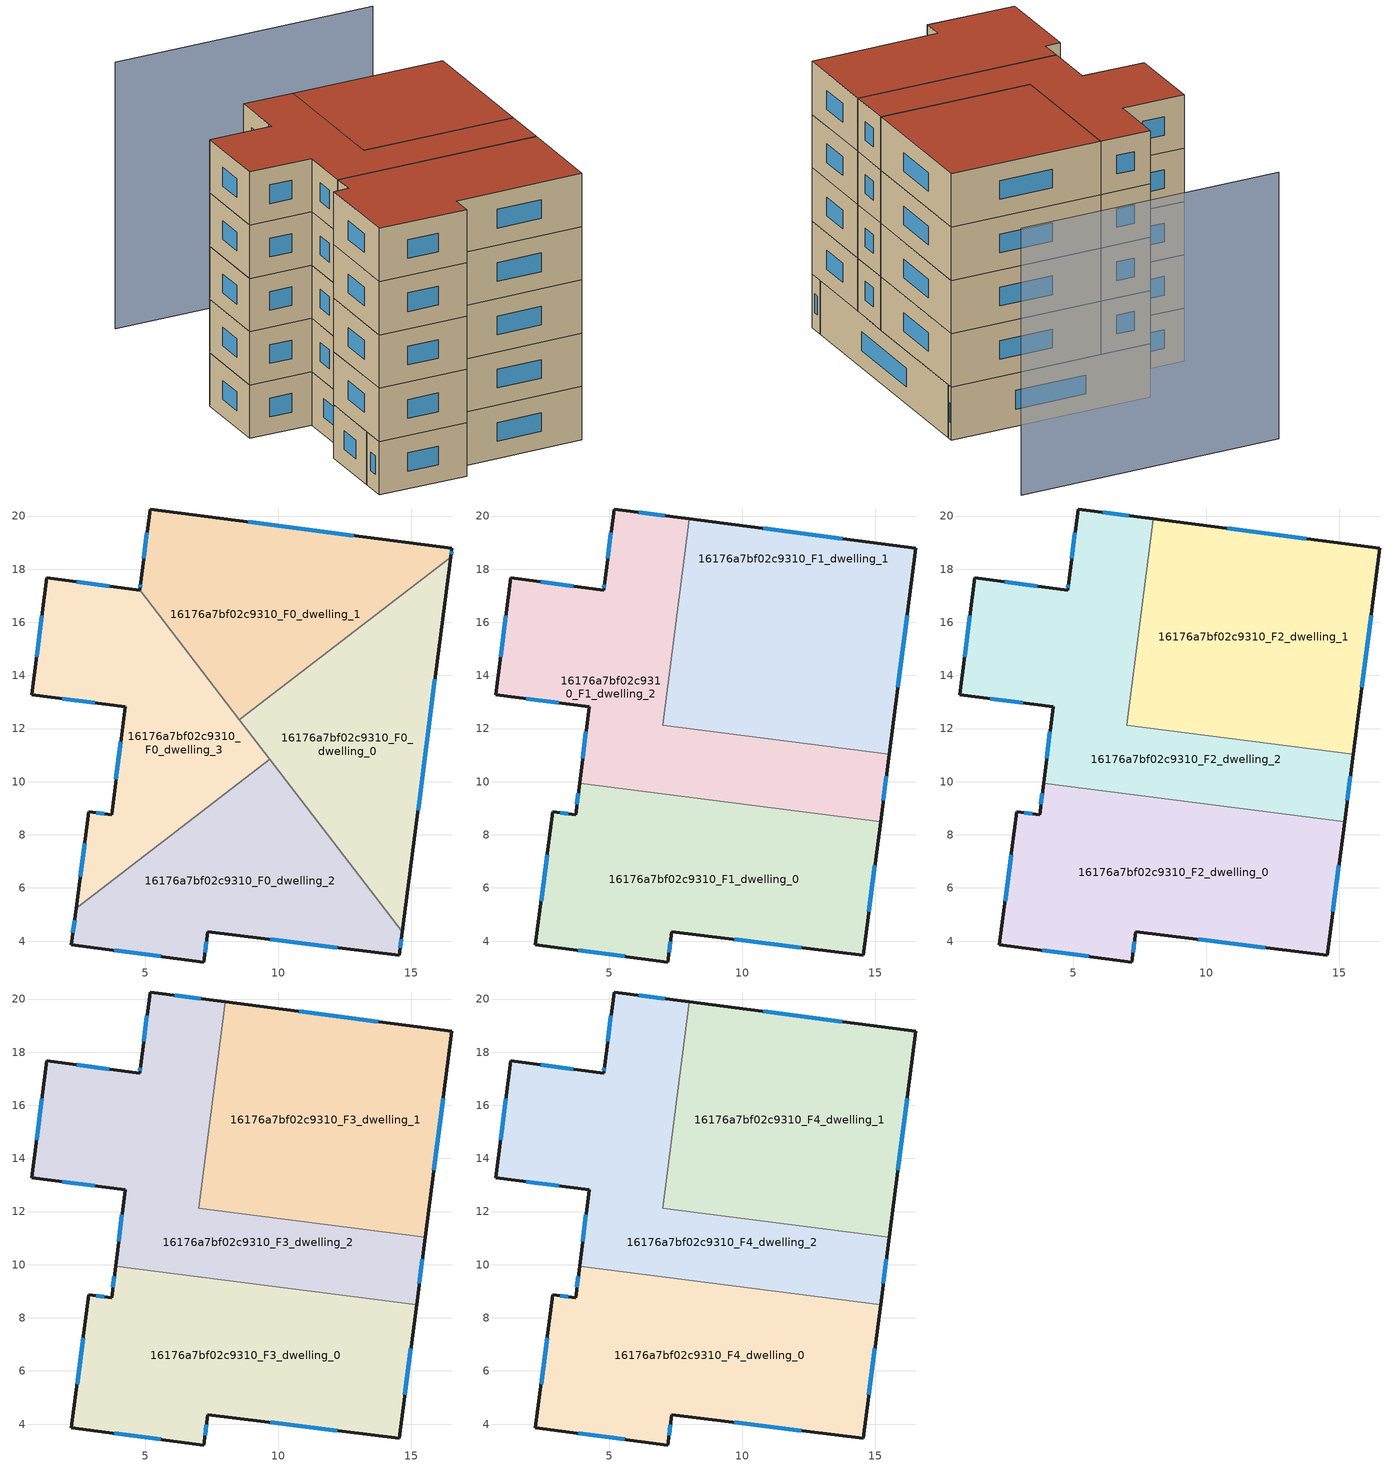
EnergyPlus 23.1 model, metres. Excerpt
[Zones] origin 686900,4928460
16176a7bf02c9310_F0_dwelling_0
 floor ground (EU_floor_Construction): 16.49,18.44 14.67,4.35 8.54,12.33 z0
 wall outside (EU_wall_Construction): 14.67,4.35 16.49,18.44 z0:3
 wall to 16176a7bf02c9310_F0_dwelling_1 (EU_wall_Construction): 16.49,18.44 8.54,12.33 z0:3
 wall to 16176a7bf02c9310_F0_dwelling_2 (EU_wall_Construction): 9.68,10.84 14.67,4.35 z0:3
 wall to 16176a7bf02c9310_F0_dwelling_3 (EU_wall_Construction): 8.54,12.33 9.68,10.84 z0:3
 window (EU_Window_Construction): 15.26,8.93 15.9,13.86 z0.98:2.02
 ceiling adiabatic (EU_roof_Construction): 14.67,4.35 15.2,8.48 11.09,9.02 z3
16176a7bf02c9310_F0_dwelling_1
 floor ground (EU_floor_Construction): 16.54,18.78 16.49,18.44 8.54,12.33 4.79,17.22 4.81,17.5 5.18,20.26 z0
 wall outside (EU_wall_Construction): 16.49,18.44 16.54,18.78 5.18,20.26 4.81,17.5 4.79,17.22 z0:3
 wall to 16176a7bf02c9310_F0_dwelling_3 (EU_wall_Construction): 4.79,17.22 8.54,12.33 z0:3
 window (EU_Window_Construction): 4.81,17.41 4.8,17.31 / 5.06,19.37 4.93,18.4 / 12.84,19.26 8.87,19.78 / 16.51,18.55 16.52,18.67 z0.98:2.02
16176a7bf02c9310_F0_dwelling_2
 floor ground (EU_floor_Construction): 9.69,10.84 14.67,4.35 14.56,3.47 7.34,4.34 7.19,3.21 2.21,3.86 2.39,5.24 z0
 wall outside (EU_wall_Construction): 2.39,5.24 2.21,3.86 7.19,3.21 7.34,4.34 14.56,3.47 14.67,4.35 z0:3
 wall to 16176a7bf02c9310_F0_dwelling_3 (EU_wall_Construction): 9.69,10.84 2.39,5.24 z0:3
 window (EU_Window_Construction): 2.34,4.79 2.27,4.31 / 14.59,3.76 14.63,4.07 / 9.69,4.06 12.21,3.76 / 7.24,3.58 7.3,3.98 / 3.83,3.65 5.58,3.43 z0.98:2.02
16176a7bf02c9310_F0_dwelling_3
 floor ground (EU_floor_Construction): 4.79,17.22 9.69,10.84 2.39,5.24 2.86,8.87 3.72,8.76 4.23,12.82 0.71,13.27 1.29,17.67 4.79,17.2 z0
 wall outside (EU_wall_Construction): 4.79,17.2 1.29,17.67 0.71,13.27 4.23,12.82 3.72,8.76 2.86,8.87 2.39,5.24 / 4.79,17.2 4.79,17.22 z0:3
 window (EU_Window_Construction): 1.86,13.13 3.09,12.97 / 1.1,16.24 0.9,14.7 / 3.65,17.36 2.42,17.52 / 2.71,7.69 2.55,6.42 / 3.45,8.8 3.14,8.84 / 4.07,11.5 3.89,10.08 z0.98:2.02
16176a7bf02c9310_F1_dwelling_0
 floor to 16176a7bf02c9310_F0_dwelling_2 (EU_floor_Construction): 11.09,9.02 14.67,4.35 14.56,3.47 7.34,4.34 7.19,3.21 2.21,3.86 2.39,5.24 7.86,9.43 z3
 floor to 16176a7bf02c9310_F0_dwelling_3 (EU_floor_Construction): 7.86,9.43 2.39,5.24 2.86,8.87 3.72,8.76 3.87,9.95 z3
 floor adiabatic (EU_floor_Construction): 15.2,8.48 14.67,4.35 11.09,9.02 z3
 wall outside (EU_wall_Construction): 3.87,9.95 3.72,8.76 2.86,8.87 2.21,3.86 7.19,3.21 7.34,4.34 14.56,3.47 15.2,8.48 z3:6
 wall to 16176a7bf02c9310_F1_dwelling_2 (EU_wall_Construction): 15.2,8.48 3.87,9.95 z3:6
 window (EU_Window_Construction): 7.24,3.58 7.3,3.98 / 3.83,3.65 5.58,3.43 / 2.65,7.24 2.43,5.49 / 3.45,8.8 3.14,8.84 / 3.83,9.56 3.77,9.15 / 14.77,5.1 14.99,6.85 / 9.69,4.06 12.21,3.76 z3.98:5.02
16176a7bf02c9310_F1_dwelling_1
 floor to 16176a7bf02c9310_F0_dwelling_0 (EU_floor_Construction): 16.49,18.44 15.53,11.03 8.88,11.89 8.54,12.33 z3
 floor to 16176a7bf02c9310_F0_dwelling_1 (EU_floor_Construction): 16.54,18.78 16.49,18.44 8.54,12.33 7.25,14.01 8.01,19.89 z3
 floor to 16176a7bf02c9310_F0_dwelling_3 (EU_floor_Construction): 7.25,14.01 8.88,11.89 7.01,12.13 z3
 wall outside (EU_wall_Construction): 15.53,11.03 16.54,18.78 8.01,19.89 z3:6
 wall to 16176a7bf02c9310_F1_dwelling_2 (EU_wall_Construction): 8.01,19.89 7.01,12.13 15.53,11.03 z3:6
 window (EU_Window_Construction): 15.86,13.55 16.21,16.26 / 13.76,19.14 10.78,19.53 z3.98:5.02
16176a7bf02c9310_F1_dwelling_2
 floor to 16176a7bf02c9310_F0_dwelling_1 (EU_floor_Construction): 8.01,19.89 7.25,14.01 4.79,17.22 4.81,17.5 5.18,20.26 z3
 floor to 16176a7bf02c9310_F0_dwelling_3 (EU_floor_Construction): 7.25,14.01 7.01,12.13 8.88,11.89 9.69,10.84 7.86,9.43 3.87,9.95 4.23,12.82 0.71,13.27 1.29,17.67 4.79,17.2 4.79,17.22 z3
 floor to 16176a7bf02c9310_F0_dwelling_2 (EU_floor_Construction): 9.69,10.84 11.09,9.02 7.86,9.43 z3
 floor to 16176a7bf02c9310_F0_dwelling_0 (EU_floor_Construction): 15.53,11.03 15.2,8.48 11.09,9.02 8.88,11.89 z3
 wall outside (EU_wall_Construction): 8.01,19.89 5.18,20.26 4.81,17.5 4.79,17.2 1.29,17.67 0.71,13.27 4.23,12.82 3.87,9.95 / 15.2,8.48 15.53,11.03 z3:6
 window (EU_Window_Construction): 4.12,11.89 3.99,10.88 / 1.86,13.13 3.09,12.97 / 1.1,16.24 0.9,14.7 / 3.65,17.36 2.42,17.52 / 4.81,17.41 4.79,17.3 / 5.06,19.37 4.93,18.4 / 7.09,20.01 6.1,20.14 / 15.31,9.31 15.43,10.2 z3.98:5.02
16176a7bf02c9310_F2_dwelling_0
 floor to 16176a7bf02c9310_F1_dwelling_0 (EU_floor_Construction): 15.2,8.48 14.56,3.47 7.34,4.34 7.19,3.21 2.21,3.86 2.86,8.87 3.72,8.76 3.87,9.95 z6
 wall outside (EU_wall_Construction): 3.87,9.95 3.72,8.76 2.86,8.87 2.21,3.86 7.19,3.21 7.34,4.34 14.56,3.47 15.2,8.48 z6:9
 wall to 16176a7bf02c9310_F2_dwelling_2 (EU_wall_Construction): 15.2,8.48 3.87,9.95 z6:9
 window (EU_Window_Construction): 7.24,3.58 7.3,3.98 / 3.83,3.65 5.58,3.43 / 2.65,7.24 2.43,5.49 / 3.45,8.8 3.14,8.84 / 3.83,9.56 3.77,9.15 / 14.77,5.1 14.99,6.85 / 9.69,4.06 12.21,3.76 z6.98:8.02
16176a7bf02c9310_F2_dwelling_1
 floor to 16176a7bf02c9310_F1_dwelling_1 (EU_floor_Construction): 16.54,18.78 15.53,11.03 7.01,12.13 8.01,19.89 z6
 wall outside (EU_wall_Construction): 15.53,11.03 16.54,18.78 8.01,19.89 z6:9
 wall to 16176a7bf02c9310_F2_dwelling_2 (EU_wall_Construction): 8.01,19.89 7.01,12.13 15.53,11.03 z6:9
 window (EU_Window_Construction): 15.86,13.55 16.21,16.26 / 13.76,19.14 10.78,19.53 z6.98:8.02
16176a7bf02c9310_F2_dwelling_2
 floor to 16176a7bf02c9310_F1_dwelling_2 (EU_floor_Construction): 8.01,19.89 7.01,12.13 15.53,11.03 15.2,8.48 3.87,9.95 4.23,12.82 0.71,13.27 1.29,17.67 4.79,17.2 4.81,17.5 5.18,20.26 z6
 wall outside (EU_wall_Construction): 8.01,19.89 5.18,20.26 4.81,17.5 4.79,17.2 1.29,17.67 0.71,13.27 4.23,12.82 3.87,9.95 / 15.2,8.48 15.53,11.03 z6:9
 window (EU_Window_Construction): 4.12,11.89 3.99,10.88 / 1.86,13.13 3.09,12.97 / 1.1,16.24 0.9,14.7 / 3.65,17.36 2.42,17.52 / 4.81,17.41 4.79,17.3 / 5.06,19.37 4.93,18.4 / 7.09,20.01 6.1,20.14 / 15.31,9.31 15.43,10.2 z6.98:8.02
16176a7bf02c9310_F3_dwelling_0
 floor to 16176a7bf02c9310_F2_dwelling_0 (EU_floor_Construction): 15.2,8.48 14.56,3.47 7.34,4.34 7.19,3.21 2.21,3.86 2.86,8.87 3.72,8.76 3.87,9.95 z9
 wall outside (EU_wall_Construction): 3.87,9.95 3.72,8.76 2.86,8.87 2.21,3.86 7.19,3.21 7.34,4.34 14.56,3.47 15.2,8.48 z9:12
 wall to 16176a7bf02c9310_F3_dwelling_2 (EU_wall_Construction): 15.2,8.48 3.87,9.95 z9:12
 window (EU_Window_Construction): 7.24,3.58 7.3,3.98 / 3.83,3.65 5.58,3.43 / 2.65,7.24 2.43,5.49 / 3.45,8.8 3.14,8.84 / 3.83,9.56 3.77,9.15 / 14.77,5.1 14.99,6.85 / 9.69,4.06 12.21,3.76 z9.98:11.02
16176a7bf02c9310_F3_dwelling_1
 floor to 16176a7bf02c9310_F2_dwelling_1 (EU_floor_Construction): 16.54,18.78 15.53,11.03 7.01,12.13 8.01,19.89 z9
 wall outside (EU_wall_Construction): 15.53,11.03 16.54,18.78 8.01,19.89 z9:12
 wall to 16176a7bf02c9310_F3_dwelling_2 (EU_wall_Construction): 8.01,19.89 7.01,12.13 15.53,11.03 z9:12
 window (EU_Window_Construction): 15.86,13.55 16.21,16.26 / 13.76,19.14 10.78,19.53 z9.98:11.02
16176a7bf02c9310_F3_dwelling_2
 floor to 16176a7bf02c9310_F2_dwelling_2 (EU_floor_Construction): 8.01,19.89 7.01,12.13 15.53,11.03 15.2,8.48 3.87,9.95 4.23,12.82 0.71,13.27 1.29,17.67 4.79,17.2 4.81,17.5 5.18,20.26 z9
 wall outside (EU_wall_Construction): 8.01,19.89 5.18,20.26 4.81,17.5 4.79,17.2 1.29,17.67 0.71,13.27 4.23,12.82 3.87,9.95 / 15.2,8.48 15.53,11.03 z9:12
 window (EU_Window_Construction): 4.12,11.89 3.99,10.88 / 1.86,13.13 3.09,12.97 / 1.1,16.24 0.9,14.7 / 3.65,17.36 2.42,17.52 / 4.81,17.41 4.79,17.3 / 5.06,19.37 4.93,18.4 / 7.09,20.01 6.1,20.14 / 15.31,9.31 15.43,10.2 z9.98:11.02
16176a7bf02c9310_F4_dwelling_0
 floor to 16176a7bf02c9310_F3_dwelling_0 (EU_floor_Construction): 15.2,8.48 14.56,3.47 7.34,4.34 7.19,3.21 2.21,3.86 2.86,8.87 3.72,8.76 3.87,9.95 z12
 wall outside (EU_wall_Construction): 3.87,9.95 3.72,8.76 2.86,8.87 2.21,3.86 7.19,3.21 7.34,4.34 14.56,3.47 15.2,8.48 z12:15
 wall to 16176a7bf02c9310_F4_dwelling_2 (EU_wall_Construction): 15.2,8.48 3.87,9.95 z12:15
 window (EU_Window_Construction): 7.24,3.58 7.3,3.98 / 3.83,3.65 5.58,3.43 / 2.65,7.24 2.43,5.49 / 3.45,8.8 3.14,8.84 / 3.83,9.56 3.77,9.15 / 14.77,5.1 14.99,6.85 / 9.69,4.06 12.21,3.76 z12.98:14.02
 roof outside (EU_roof_Construction): 14.56,3.47 15.2,8.48 3.87,9.95 3.72,8.76 2.86,8.87 2.21,3.86 7.19,3.21 7.34,4.34 z15
16176a7bf02c9310_F4_dwelling_1
 floor to 16176a7bf02c9310_F3_dwelling_1 (EU_floor_Construction): 16.54,18.78 15.53,11.03 7.01,12.13 8.01,19.89 z12
 wall outside (EU_wall_Construction): 15.53,11.03 16.54,18.78 8.01,19.89 z12:15
 wall to 16176a7bf02c9310_F4_dwelling_2 (EU_wall_Construction): 8.01,19.89 7.01,12.13 15.53,11.03 z12:15
 window (EU_Window_Construction): 15.86,13.55 16.21,16.26 / 13.76,19.14 10.78,19.53 z12.98:14.02
 roof outside (EU_roof_Construction): 15.53,11.03 16.54,18.78 8.01,19.89 7.01,12.13 z15
16176a7bf02c9310_F4_dwelling_2
 floor to 16176a7bf02c9310_F3_dwelling_2 (EU_floor_Construction): 8.01,19.89 7.01,12.13 15.53,11.03 15.2,8.48 3.87,9.95 4.23,12.82 0.71,13.27 1.29,17.67 4.79,17.2 4.81,17.5 5.18,20.26 z12
 wall outside (EU_wall_Construction): 8.01,19.89 5.18,20.26 4.81,17.5 4.79,17.2 1.29,17.67 0.71,13.27 4.23,12.82 3.87,9.95 / 15.2,8.48 15.53,11.03 z12:15
 window (EU_Window_Construction): 4.12,11.89 3.99,10.88 / 1.86,13.13 3.09,12.97 / 1.1,16.24 0.9,14.7 / 3.65,17.36 2.42,17.52 / 4.81,17.41 4.79,17.3 / 5.06,19.37 4.93,18.4 / 7.09,20.01 6.1,20.14 / 15.31,9.31 15.43,10.2 z12.98:14.02
 roof outside (EU_roof_Construction): 15.2,8.48 15.53,11.03 7.01,12.13 8.01,19.89 5.18,20.26 4.81,17.5 4.79,17.2 1.29,17.67 0.71,13.27 4.23,12.82 3.87,9.95 z15
shading: 17.38,26.27 2.67,28.17 z0:15
[Building]
EU S2 Campaign: North Axis=0; Terrain=City; Solar Distribution=FullExterior
[Site:Location]
Bologna: Latitude=44.5; Longitude=11.25; Time Zone=1; Elevation=37
[SizingPeriod:WeatherFileDays]
AnnualSizingPeriod: Begin Month=1; Begin Day of Month=1; End Month=12; End Day of Month=31; Day of Week for Start Day=Monday; Use Weather File Daylight Saving Period=No; Use Weather File Rain and Snow Indicators=No
[MATERIAL]
EU_InternalMass_Material: Roughness=MediumRough; Thickness=0.1; Conductivity=1; Density=1800; Specific Heat=900; Thermal Absorptance=0.9; Solar Absorptance=0.7; Visible Absorptance=0.7
[MATERIAL:NOMASS] Roughness=MediumRough; Thermal Absorptance=0.9; Solar Absorptance=0.7; Visible Absorptance=0.7
Name | Thermal Resistance
EU_wall_NoMass | 0.905828
EU_roof_NoMass | 0.37593
EU_floor_NoMass | 0.67114
[WINDOWMATERIAL:SIMPLEGLAZINGSYSTEM]
EU_Window_SimpleGlazing: UFactor=4.52486; Solar Heat Gain Coefficient=0.85; Visible Transmittance=0.85
[CONSTRUCTION]
EU_wall_Construction: EU_wall_NoMass
EU_roof_Construction: EU_roof_NoMass
EU_floor_Construction: EU_floor_NoMass
EU_InternalMass_Construction: EU_InternalMass_Material
EU_Window_Construction: EU_Window_SimpleGlazing
[ZONE] Type=1; Multiplier=1; Ceiling Height=autocalculate; Floor Area=autocalculate; Part of Total Floor Area=Yes
Name | Volume
16176a7bf02c9310_F0_dwelling_0 | 151.39
16176a7bf02c9310_F1_dwelling_0; 16176a7bf02c9310_F2_dwelling_0; 16176a7bf02c9310_F3_dwelling_0; 16176a7bf02c9310_F4_dwelling_0 | 201.848
16176a7bf02c9310_F0_dwelling_1 | 151.37
16176a7bf02c9310_F1_dwelling_1; 16176a7bf02c9310_F2_dwelling_1; 16176a7bf02c9310_F3_dwelling_1; 16176a7bf02c9310_F4_dwelling_1 | 201.846
16176a7bf02c9310_F0_dwelling_2 | 151.405
16176a7bf02c9310_F1_dwelling_2; 16176a7bf02c9310_F2_dwelling_2; 16176a7bf02c9310_F3_dwelling_2; 16176a7bf02c9310_F4_dwelling_2 | 201.855
16176a7bf02c9310_F0_dwelling_3 | 151.399
[INTERNALMASS] Construction=EU_InternalMass_Construction
Name | Zone or ZoneList | Surface Area
16176a7bf02c9310_F0_dwelling_0_EU_InternalMass | 16176a7bf02c9310_F0_dwelling_0 | 50.4636
16176a7bf02c9310_F0_dwelling_1_EU_InternalMass | 16176a7bf02c9310_F0_dwelling_1 | 50.4571
16176a7bf02c9310_F0_dwelling_2_EU_InternalMass | 16176a7bf02c9310_F0_dwelling_2 | 50.4679
16176a7bf02c9310_F0_dwelling_3_EU_InternalMass | 16176a7bf02c9310_F0_dwelling_3 | 50.4664
16176a7bf02c9310_F1_dwelling_0_EU_InternalMass | 16176a7bf02c9310_F1_dwelling_0 | 67.2845
16176a7bf02c9310_F1_dwelling_1_EU_InternalMass | 16176a7bf02c9310_F1_dwelling_1 | 67.2844
16176a7bf02c9310_F1_dwelling_2_EU_InternalMass | 16176a7bf02c9310_F1_dwelling_2 | 67.2849
16176a7bf02c9310_F2_dwelling_0_EU_InternalMass | 16176a7bf02c9310_F2_dwelling_0 | 67.2845
16176a7bf02c9310_F2_dwelling_1_EU_InternalMass | 16176a7bf02c9310_F2_dwelling_1 | 67.2844
16176a7bf02c9310_F2_dwelling_2_EU_InternalMass | 16176a7bf02c9310_F2_dwelling_2 | 67.2849
16176a7bf02c9310_F3_dwelling_0_EU_InternalMass | 16176a7bf02c9310_F3_dwelling_0 | 67.2845
16176a7bf02c9310_F3_dwelling_1_EU_InternalMass | 16176a7bf02c9310_F3_dwelling_1 | 67.2844
16176a7bf02c9310_F3_dwelling_2_EU_InternalMass | 16176a7bf02c9310_F3_dwelling_2 | 67.2849
16176a7bf02c9310_F4_dwelling_0_EU_InternalMass | 16176a7bf02c9310_F4_dwelling_0 | 67.2845
16176a7bf02c9310_F4_dwelling_1_EU_InternalMass | 16176a7bf02c9310_F4_dwelling_1 | 67.2844
16176a7bf02c9310_F4_dwelling_2_EU_InternalMass | 16176a7bf02c9310_F4_dwelling_2 | 67.2849
[OTHEREQUIPMENT] Fuel Type=Electricity; Design Level Calculation Method=Watts/Area; Power per Zone Floor Area=1; Fraction Latent=0; Fraction Radiant=0; Fraction Lost=0; Carbon Dioxide Generation Rate=0; EndUse Subcategory=EU_Step8_InternalGains
Name | Zone or ZoneList or Space or SpaceList | Schedule
EU_Step8_InternalGain_16176a7bf02c9310_F0_dwelling_0_f000 | 16176a7bf02c9310_F0_dwelling_0 | EU_Step8_GainSchedule_16176a7bf02c9310_F0_dwelling_0_f000
EU_Step8_InternalGain_16176a7bf02c9310_F0_dwelling_1_f000 | 16176a7bf02c9310_F0_dwelling_1 | EU_Step8_GainSchedule_16176a7bf02c9310_F0_dwelling_1_f000
EU_Step8_InternalGain_16176a7bf02c9310_F0_dwelling_2_f000 | 16176a7bf02c9310_F0_dwelling_2 | EU_Step8_GainSchedule_16176a7bf02c9310_F0_dwelling_2_f000
EU_Step8_InternalGain_16176a7bf02c9310_F0_dwelling_3_f000 | 16176a7bf02c9310_F0_dwelling_3 | EU_Step8_GainSchedule_16176a7bf02c9310_F0_dwelling_3_f000
EU_Step8_InternalGain_16176a7bf02c9310_F1_dwelling_0_f000 | 16176a7bf02c9310_F1_dwelling_0 | EU_Step8_GainSchedule_16176a7bf02c9310_F1_dwelling_0_f000
EU_Step8_InternalGain_16176a7bf02c9310_F1_dwelling_1_f000 | 16176a7bf02c9310_F1_dwelling_1 | EU_Step8_GainSchedule_16176a7bf02c9310_F1_dwelling_1_f000
EU_Step8_InternalGain_16176a7bf02c9310_F1_dwelling_2_f000 | 16176a7bf02c9310_F1_dwelling_2 | EU_Step8_GainSchedule_16176a7bf02c9310_F1_dwelling_2_f000
EU_Step8_InternalGain_16176a7bf02c9310_F2_dwelling_0_f000 | 16176a7bf02c9310_F2_dwelling_0 | EU_Step8_GainSchedule_16176a7bf02c9310_F2_dwelling_0_f000
EU_Step8_InternalGain_16176a7bf02c9310_F2_dwelling_1_f000 | 16176a7bf02c9310_F2_dwelling_1 | EU_Step8_GainSchedule_16176a7bf02c9310_F2_dwelling_1_f000
EU_Step8_InternalGain_16176a7bf02c9310_F2_dwelling_2_f000 | 16176a7bf02c9310_F2_dwelling_2 | EU_Step8_GainSchedule_16176a7bf02c9310_F2_dwelling_2_f000
EU_Step8_InternalGain_16176a7bf02c9310_F3_dwelling_0_f000 | 16176a7bf02c9310_F3_dwelling_0 | EU_Step8_GainSchedule_16176a7bf02c9310_F3_dwelling_0_f000
EU_Step8_InternalGain_16176a7bf02c9310_F3_dwelling_1_f000 | 16176a7bf02c9310_F3_dwelling_1 | EU_Step8_GainSchedule_16176a7bf02c9310_F3_dwelling_1_f000
EU_Step8_InternalGain_16176a7bf02c9310_F3_dwelling_2_f000 | 16176a7bf02c9310_F3_dwelling_2 | EU_Step8_GainSchedule_16176a7bf02c9310_F3_dwelling_2_f000
EU_Step8_InternalGain_16176a7bf02c9310_F4_dwelling_0_f000 | 16176a7bf02c9310_F4_dwelling_0 | EU_Step8_GainSchedule_16176a7bf02c9310_F4_dwelling_0_f000
EU_Step8_InternalGain_16176a7bf02c9310_F4_dwelling_1_f000 | 16176a7bf02c9310_F4_dwelling_1 | EU_Step8_GainSchedule_16176a7bf02c9310_F4_dwelling_1_f000
EU_Step8_InternalGain_16176a7bf02c9310_F4_dwelling_2_f000 | 16176a7bf02c9310_F4_dwelling_2 | EU_Step8_GainSchedule_16176a7bf02c9310_F4_dwelling_2_f000
[ZONEVENTILATION:DESIGNFLOWRATE] Schedule=EU_AlwaysOn; Design Flow Rate Calculation Method=AirChanges/Hour; Air Changes per Hour=0.73129; Ventilation Type=Natural; Fan Pressure Rise=0; Fan Total Efficiency=1; Constant Term Coefficient=1; Temperature Term Coefficient=0; Velocity Term Coefficient=0; Velocity Squared Term Coefficient=0; Minimum Indoor Temperature=-100; Maximum Indoor Temperature=100; Delta Temperature=-100; Minimum Outdoor Temperature=-100; Maximum Outdoor Temperature=100; Maximum Wind Speed=40
Name | Zone or ZoneList or Space or SpaceList
EU_ConstantAir_16176a7bf02c9310_F0_dwelling_0 | 16176a7bf02c9310_F0_dwelling_0
EU_ConstantAir_16176a7bf02c9310_F0_dwelling_1 | 16176a7bf02c9310_F0_dwelling_1
EU_ConstantAir_16176a7bf02c9310_F0_dwelling_2 | 16176a7bf02c9310_F0_dwelling_2
EU_ConstantAir_16176a7bf02c9310_F0_dwelling_3 | 16176a7bf02c9310_F0_dwelling_3
EU_ConstantAir_16176a7bf02c9310_F1_dwelling_0 | 16176a7bf02c9310_F1_dwelling_0
EU_ConstantAir_16176a7bf02c9310_F1_dwelling_1 | 16176a7bf02c9310_F1_dwelling_1
EU_ConstantAir_16176a7bf02c9310_F1_dwelling_2 | 16176a7bf02c9310_F1_dwelling_2
EU_ConstantAir_16176a7bf02c9310_F2_dwelling_0 | 16176a7bf02c9310_F2_dwelling_0
EU_ConstantAir_16176a7bf02c9310_F2_dwelling_1 | 16176a7bf02c9310_F2_dwelling_1
EU_ConstantAir_16176a7bf02c9310_F2_dwelling_2 | 16176a7bf02c9310_F2_dwelling_2
EU_ConstantAir_16176a7bf02c9310_F3_dwelling_0 | 16176a7bf02c9310_F3_dwelling_0
EU_ConstantAir_16176a7bf02c9310_F3_dwelling_1 | 16176a7bf02c9310_F3_dwelling_1
EU_ConstantAir_16176a7bf02c9310_F3_dwelling_2 | 16176a7bf02c9310_F3_dwelling_2
EU_ConstantAir_16176a7bf02c9310_F4_dwelling_0 | 16176a7bf02c9310_F4_dwelling_0
EU_ConstantAir_16176a7bf02c9310_F4_dwelling_1 | 16176a7bf02c9310_F4_dwelling_1
EU_ConstantAir_16176a7bf02c9310_F4_dwelling_2 | 16176a7bf02c9310_F4_dwelling_2
[HVACTEMPLATE:THERMOSTAT] Constant Heating Setpoint=20; Constant Cooling Setpoint=50
EU_HeatOnly_16176a7bf02c9310_F0_dwelling_0; EU_HeatOnly_16176a7bf02c9310_F0_dwelling_1; EU_HeatOnly_16176a7bf02c9310_F0_dwelling_2; EU_HeatOnly_16176a7bf02c9310_F0_dwelling_3; EU_HeatOnly_16176a7bf02c9310_F1_dwelling_0; EU_HeatOnly_16176a7bf02c9310_F1_dwelling_1; EU_HeatOnly_16176a7bf02c9310_F1_dwelling_2; EU_HeatOnly_16176a7bf02c9310_F2_dwelling_0; EU_HeatOnly_16176a7bf02c9310_F2_dwelling_1; EU_HeatOnly_16176a7bf02c9310_F2_dwelling_2; EU_HeatOnly_16176a7bf02c9310_F3_dwelling_0; EU_HeatOnly_16176a7bf02c9310_F3_dwelling_1; EU_HeatOnly_16176a7bf02c9310_F3_dwelling_2; EU_HeatOnly_16176a7bf02c9310_F4_dwelling_0; EU_HeatOnly_16176a7bf02c9310_F4_dwelling_1; EU_HeatOnly_16176a7bf02c9310_F4_dwelling_2
[HVACTEMPLATE:ZONE:IDEALLOADSAIRSYSTEM] System Availability Schedule=EU_AlwaysOn; Maximum Heating Supply Air Temperature=50; Minimum Cooling Supply Air Temperature=13; Maximum Heating Supply Air Humidity Ratio=0.0156; Minimum Cooling Supply Air Humidity Ratio=0.0077; Heating Limit=NoLimit; Cooling Limit=NoLimit; Heating Availability Schedule=EU_AlwaysOn; Cooling Availability Schedule=EU_CoolingOff; Dehumidification Control Type=ConstantSensibleHeatRatio; Cooling Sensible Heat Ratio=0.7; Dehumidification Setpoint=60; Humidification Control Type=None; Humidification Setpoint=30; Outdoor Air Method=None; Outdoor Air Flow Rate per Person=0.00944; Outdoor Air Flow Rate per Zone Floor Area=0; Outdoor Air Flow Rate per Zone=0; Demand Controlled Ventilation Type=None; Outdoor Air Economizer Type=NoEconomizer; Heat Recovery Type=None; Sensible Heat Recovery Effectiveness=0.7; Latent Heat Recovery Effectiveness=0.65
Name | Template Thermostat
16176a7bf02c9310_F0_dwelling_0 | EU_HeatOnly_16176a7bf02c9310_F0_dwelling_0
16176a7bf02c9310_F0_dwelling_1 | EU_HeatOnly_16176a7bf02c9310_F0_dwelling_1
16176a7bf02c9310_F0_dwelling_2 | EU_HeatOnly_16176a7bf02c9310_F0_dwelling_2
16176a7bf02c9310_F0_dwelling_3 | EU_HeatOnly_16176a7bf02c9310_F0_dwelling_3
16176a7bf02c9310_F1_dwelling_0 | EU_HeatOnly_16176a7bf02c9310_F1_dwelling_0
16176a7bf02c9310_F1_dwelling_1 | EU_HeatOnly_16176a7bf02c9310_F1_dwelling_1
16176a7bf02c9310_F1_dwelling_2 | EU_HeatOnly_16176a7bf02c9310_F1_dwelling_2
16176a7bf02c9310_F2_dwelling_0 | EU_HeatOnly_16176a7bf02c9310_F2_dwelling_0
16176a7bf02c9310_F2_dwelling_1 | EU_HeatOnly_16176a7bf02c9310_F2_dwelling_1
16176a7bf02c9310_F2_dwelling_2 | EU_HeatOnly_16176a7bf02c9310_F2_dwelling_2
16176a7bf02c9310_F3_dwelling_0 | EU_HeatOnly_16176a7bf02c9310_F3_dwelling_0
16176a7bf02c9310_F3_dwelling_1 | EU_HeatOnly_16176a7bf02c9310_F3_dwelling_1
16176a7bf02c9310_F3_dwelling_2 | EU_HeatOnly_16176a7bf02c9310_F3_dwelling_2
16176a7bf02c9310_F4_dwelling_0 | EU_HeatOnly_16176a7bf02c9310_F4_dwelling_0
16176a7bf02c9310_F4_dwelling_1 | EU_HeatOnly_16176a7bf02c9310_F4_dwelling_1
16176a7bf02c9310_F4_dwelling_2 | EU_HeatOnly_16176a7bf02c9310_F4_dwelling_2
[SIZING:ZONE] Zone Cooling Design Supply Air Temperature Input Method=SupplyAirTemperature; Zone Cooling Design Supply Air Temperature=13; Zone Heating Design Supply Air Temperature Input Method=SupplyAirTemperature; Zone Heating Design Supply Air Temperature=50; Zone Cooling Design Supply Air Humidity Ratio=0.008; Zone Heating Design Supply Air Humidity Ratio=0.008; Cooling Design Air Flow Method=DesignDay; Cooling Design Air Flow Rate=0; Cooling Minimum Air Flow per Zone Floor Area=0.000762; Cooling Minimum Air Flow=0; Cooling Minimum Air Flow Fraction=0.2; Heating Design Air Flow Method=DesignDay; Heating Design Air Flow Rate=0; Heating Maximum Air Flow per Zone Floor Area=0.002032; Heating Maximum Air Flow=0.141576; Heating Maximum Air Flow Fraction=0.3; Account for Dedicated Outdoor Air System=No; Dedicated Outdoor Air System Control Strategy=NeutralSupplyAir; Dedicated Outdoor Air Low Setpoint Temperature for Design=autosize; Dedicated Outdoor Air High Setpoint Temperature for Design=autosize; Zone Load Sizing Method=Sensible Load Only No Latent Load; Zone Latent Cooling Design Supply Air Humidity Ratio Input Method=HumidityRatioDifference; Zone Cooling Design Supply Air Humidity Ratio Difference=0.005; Zone Latent Heating Design Supply Air Humidity Ratio Input Method=HumidityRatioDifference; Zone Humidification Design Supply Air Humidity Ratio Difference=0.005
16176a7bf02c9310_F0_dwelling_0; 16176a7bf02c9310_F0_dwelling_1; 16176a7bf02c9310_F0_dwelling_2; 16176a7bf02c9310_F0_dwelling_3; 16176a7bf02c9310_F1_dwelling_0; 16176a7bf02c9310_F1_dwelling_1; 16176a7bf02c9310_F1_dwelling_2; 16176a7bf02c9310_F2_dwelling_0; 16176a7bf02c9310_F2_dwelling_1; 16176a7bf02c9310_F2_dwelling_2; 16176a7bf02c9310_F3_dwelling_0; 16176a7bf02c9310_F3_dwelling_1; 16176a7bf02c9310_F3_dwelling_2; 16176a7bf02c9310_F4_dwelling_0; 16176a7bf02c9310_F4_dwelling_1; 16176a7bf02c9310_F4_dwelling_2
[SCHEDULE:CONSTANT]
Name | Hourly Value
EU_AlwaysOn | 1
EU_CoolingOff | 0
[SCHEDULE:FILE] Column Number=1; Rows to Skip at Top=0; Number of Hours of Data=8760; Column Separator=Comma; Interpolate to Timestep=No; Minutes per Item=60; Adjust Schedule for Daylight Savings=Yes
Name | File
EU_Step8_GainSchedule_16176a7bf02c9310_F0_dwelling_0_f000 | ../../schedules/16176a7bf02c9310/16176a7bf02c9310_F0_dwelling_0_f000_gain.csv
EU_Step8_GainSchedule_16176a7bf02c9310_F0_dwelling_1_f000 | ../../schedules/16176a7bf02c9310/16176a7bf02c9310_F0_dwelling_1_f000_gain.csv
EU_Step8_GainSchedule_16176a7bf02c9310_F0_dwelling_2_f000 | ../../schedules/16176a7bf02c9310/16176a7bf02c9310_F0_dwelling_2_f000_gain.csv
EU_Step8_GainSchedule_16176a7bf02c9310_F0_dwelling_3_f000 | ../../schedules/16176a7bf02c9310/16176a7bf02c9310_F0_dwelling_3_f000_gain.csv
EU_Step8_GainSchedule_16176a7bf02c9310_F1_dwelling_0_f000 | ../../schedules/16176a7bf02c9310/16176a7bf02c9310_F1_dwelling_0_f000_gain.csv
EU_Step8_GainSchedule_16176a7bf02c9310_F1_dwelling_1_f000 | ../../schedules/16176a7bf02c9310/16176a7bf02c9310_F1_dwelling_1_f000_gain.csv
EU_Step8_GainSchedule_16176a7bf02c9310_F1_dwelling_2_f000 | ../../schedules/16176a7bf02c9310/16176a7bf02c9310_F1_dwelling_2_f000_gain.csv
EU_Step8_GainSchedule_16176a7bf02c9310_F2_dwelling_0_f000 | ../../schedules/16176a7bf02c9310/16176a7bf02c9310_F2_dwelling_0_f000_gain.csv
EU_Step8_GainSchedule_16176a7bf02c9310_F2_dwelling_1_f000 | ../../schedules/16176a7bf02c9310/16176a7bf02c9310_F2_dwelling_1_f000_gain.csv
EU_Step8_GainSchedule_16176a7bf02c9310_F2_dwelling_2_f000 | ../../schedules/16176a7bf02c9310/16176a7bf02c9310_F2_dwelling_2_f000_gain.csv
EU_Step8_GainSchedule_16176a7bf02c9310_F3_dwelling_0_f000 | ../../schedules/16176a7bf02c9310/16176a7bf02c9310_F3_dwelling_0_f000_gain.csv
EU_Step8_GainSchedule_16176a7bf02c9310_F3_dwelling_1_f000 | ../../schedules/16176a7bf02c9310/16176a7bf02c9310_F3_dwelling_1_f000_gain.csv
EU_Step8_GainSchedule_16176a7bf02c9310_F3_dwelling_2_f000 | ../../schedules/16176a7bf02c9310/16176a7bf02c9310_F3_dwelling_2_f000_gain.csv
EU_Step8_GainSchedule_16176a7bf02c9310_F4_dwelling_0_f000 | ../../schedules/16176a7bf02c9310/16176a7bf02c9310_F4_dwelling_0_f000_gain.csv
EU_Step8_GainSchedule_16176a7bf02c9310_F4_dwelling_1_f000 | ../../schedules/16176a7bf02c9310/16176a7bf02c9310_F4_dwelling_1_f000_gain.csv
EU_Step8_GainSchedule_16176a7bf02c9310_F4_dwelling_2_f000 | ../../schedules/16176a7bf02c9310/16176a7bf02c9310_F4_dwelling_2_f000_gain.csv
